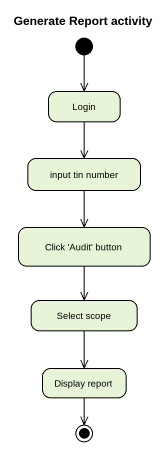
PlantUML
@startuml
title Generate Report activity
hide empty description
state Login
state "input tin number" as input_tin_number
state "Click 'Audit' button" as Click_Audit_button
state "Select scope" as Select_scope
state "Display report" as Display_report
[*] --> Login
Login --> input_tin_number
input_tin_number --> Click_Audit_button
Click_Audit_button --> Select_scope
Select_scope --> Display_report
Display_report --> [*]
@enduml
